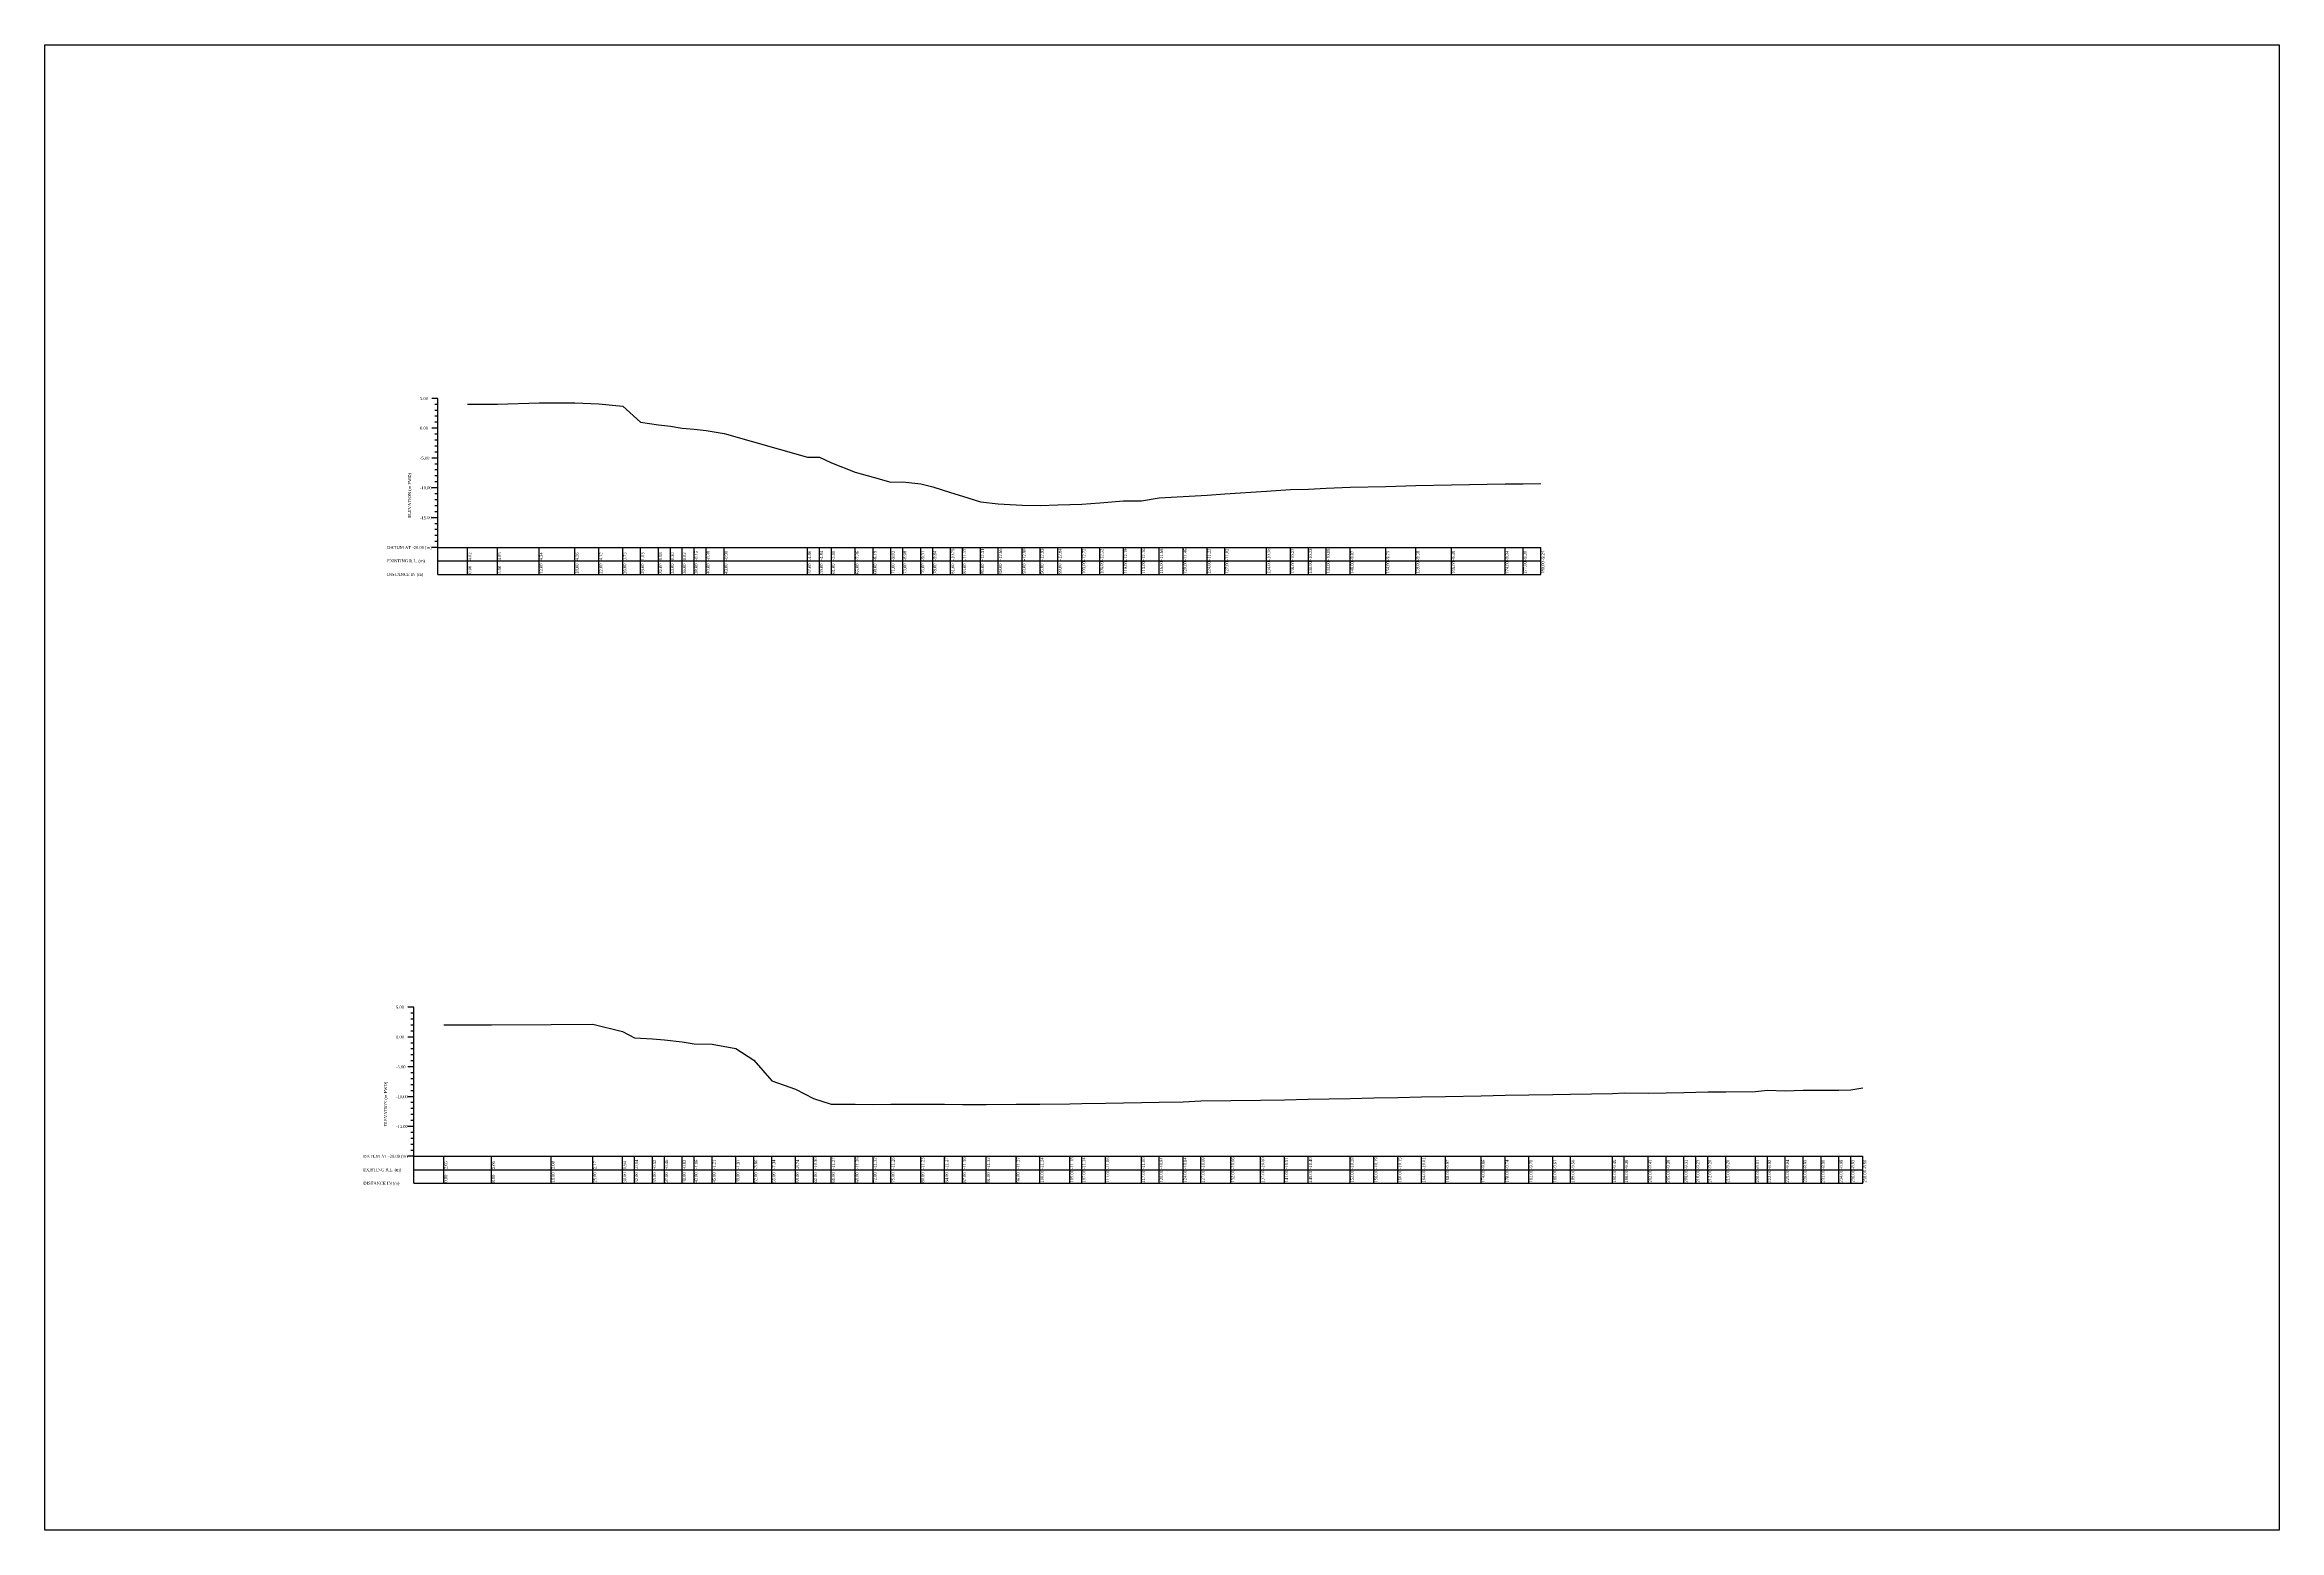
# Model space of a CAD drawing. Header units: metres. Extents: x -1354 to 3686, y -9962 to -7697.
# Drawn here: x -1072.7 to -697.9, y -9385.6 to -9136.5 of the extents above; entities that cross this region are included whole.
import ezdxf

# ---------------------------------------------------------------- set-up
doc = ezdxf.new("R2010")
doc.units = ezdxf.units.M
doc.styles.add('liza', font='times.ttf', dxfattribs={"height": 2})

msp = doc.modelspace()

# ---------------------------------------------------------------- linework, layer by layer
at = {"color": 3, "linetype": 'Continuous', "lineweight": -3, "ltscale": 0.5}
for p, q in [((-1006.773606, -9195.800068), (-1007.773606, -9195.800068)), ((-1006.773606, -9196.800068), (-1007.273606, -9196.800068)), ((-1006.773606, -9225.300068), (-1006.773606, -9195.800068)), ((-1006.773606, -9197.800068), (-1007.273606, -9197.800068)), ((-1006.773606, -9198.800068), (-1007.273606, -9198.800068)), ((-1006.773606, -9199.800068), (-1007.273606, -9199.800068)), ((-1006.773606, -9200.800068), (-1007.773606, -9200.800068)), ((-1006.773606, -9201.800068), (-1007.273606, -9201.800068)), ((-1006.773606, -9202.800068), (-1007.273606, -9202.800068)), ((-1006.773606, -9203.800068), (-1007.273606, -9203.800068)), ((-1006.773606, -9205.800068), (-1007.773606, -9205.800068)), ((-1006.773606, -9204.800068), (-1007.273606, -9204.800068)), ((-1006.773606, -9206.800068), (-1007.273606, -9206.800068)), ((-1006.773606, -9207.800068), (-1007.273606, -9207.800068)), ((-1006.773606, -9210.800068), (-1007.773606, -9210.800068)), ((-1006.773606, -9208.800068), (-1007.273606, -9208.800068)), ((-1006.773606, -9209.800068), (-1007.273606, -9209.800068)), ((-1006.773606, -9211.800068), (-1007.273606, -9211.800068)), ((-1006.773606, -9212.800068), (-1007.273606, -9212.800068)), ((-1006.773606, -9213.800068), (-1007.273606, -9213.800068)), ((-1006.773606, -9214.800068), (-1007.273606, -9214.800068)), ((-1006.773606, -9215.800068), (-1007.773606, -9215.800068)), ((-1006.773606, -9216.800068), (-1007.273606, -9216.800068)), ((-1006.773606, -9217.800068), (-1007.273606, -9217.800068)), ((-1006.773606, -9218.800068), (-1007.273606, -9218.800068)), ((-1006.773606, -9220.800068), (-1007.773606, -9220.800068)), ((-1006.773606, -9219.800068), (-1007.273606, -9219.800068)), ((-1006.773606, -9220.800068), (-821.773606, -9220.800068)), ((-1006.773606, -9223.050068), (-821.773606, -9223.050068)), ((-1001.773606, -9225.300068), (-1001.773606, -9220.800068)), ((-996.773606, -9225.300068), (-996.773606, -9220.800068)), ((-989.773606, -9225.300068), (-989.773606, -9220.800068)), ((-983.773606, -9225.300068), (-983.773606, -9220.800068)), ((-979.773606, -9225.300068), (-979.773606, -9220.800068)), ((-975.773606, -9225.300068), (-975.773606, -9220.800068)), ((-972.773606, -9225.300068), (-972.773606, -9220.800068)), ((-969.773606, -9225.300068), (-969.773606, -9220.800068)), ((-967.773606, -9225.300068), (-967.773606, -9220.800068)), ((-965.773606, -9225.300068), (-965.773606, -9220.800068)), ((-963.773606, -9225.300068), (-963.773606, -9220.800068)), ((-961.773606, -9225.300068), (-961.773606, -9220.800068)), ((-958.773606, -9225.300068), (-958.773606, -9220.800068)), ((-944.773606, -9225.300068), (-944.773606, -9220.800068)), ((-942.773606, -9225.300068), (-942.773606, -9220.800068)), ((-940.773606, -9225.300068), (-940.773606, -9220.800068)), ((-936.773606, -9225.300068), (-936.773606, -9220.800068)), ((-933.773606, -9225.300068), (-933.773606, -9220.800068)), ((-930.773606, -9225.300068), (-930.773606, -9220.800068)), ((-928.773606, -9225.300068), (-928.773606, -9220.800068)), ((-925.773606, -9225.300068), (-925.773606, -9220.800068)), ((-923.773606, -9225.300068), (-923.773606, -9220.800068)), ((-920.773606, -9225.300068), (-920.773606, -9220.800068)), ((-918.773606, -9225.300068), (-918.773606, -9220.800068)), ((-915.773606, -9225.300068), (-915.773606, -9220.800068)), ((-912.773606, -9225.300068), (-912.773606, -9220.800068)), ((-908.773606, -9225.300068), (-908.773606, -9220.800068)), ((-905.773606, -9225.300068), (-905.773606, -9220.800068)), ((-902.773606, -9225.300068), (-902.773606, -9220.800068)), ((-898.773606, -9225.300068), (-898.773606, -9220.800068)), ((-895.773606, -9225.300068), (-895.773606, -9220.800068)), ((-891.773606, -9225.300068), (-891.773606, -9220.800068)), ((-888.773606, -9225.300068), (-888.773606, -9220.800068)), ((-885.773606, -9225.300068), (-885.773606, -9220.800068)), ((-881.773606, -9225.300068), (-881.773606, -9220.800068)), ((-877.773606, -9225.300068), (-877.773606, -9220.800068)), ((-874.773606, -9225.300068), (-874.773606, -9220.800068)), ((-867.773606, -9225.300068), (-867.773606, -9220.800068)), ((-863.773606, -9225.300068), (-863.773606, -9220.800068)), ((-860.773606, -9225.300068), (-860.773606, -9220.800068)), ((-857.773606, -9225.300068), (-857.773606, -9220.800068)), ((-853.773606, -9225.300068), (-853.773606, -9220.800068)), ((-847.773606, -9225.300068), (-847.773606, -9220.800068)), ((-842.773606, -9225.300068), (-842.773606, -9220.800068)), ((-836.773606, -9225.300068), (-836.773606, -9220.800068)), ((-827.773606, -9225.300068), (-827.773606, -9220.800068)), ((-824.773606, -9225.300068), (-824.773606, -9220.800068)), ((-821.773606, -9225.300068), (-821.773606, -9220.800068)), ((-1006.773606, -9225.300068), (-821.773606, -9225.300068)), ((-1010.783232, -9297.873975), (-1011.783232, -9297.873975)), ((-1010.783232, -9327.373975), (-1010.783232, -9297.873975)), ((-1010.783232, -9298.873975), (-1011.283232, -9298.873975)), ((-1010.783232, -9299.873975), (-1011.283232, -9299.873975)), ((-1010.783232, -9300.873975), (-1011.283232, -9300.873975)), ((-1010.783232, -9301.873975), (-1011.283232, -9301.873975)), ((-1010.783232, -9302.873975), (-1011.783232, -9302.873975)), ((-1010.783232, -9303.873975), (-1011.283232, -9303.873975)), ((-1010.783232, -9304.873975), (-1011.283232, -9304.873975)), ((-1010.783232, -9307.873975), (-1011.783232, -9307.873975)), ((-1010.783232, -9305.873975), (-1011.283232, -9305.873975)), ((-1010.783232, -9306.873975), (-1011.283232, -9306.873975)), ((-1010.783232, -9308.873975), (-1011.283232, -9308.873975)), ((-1010.783232, -9312.873975), (-1011.783232, -9312.873975)), ((-1010.783232, -9309.873975), (-1011.283232, -9309.873975)), ((-1010.783232, -9310.873975), (-1011.283232, -9310.873975)), ((-1010.783232, -9311.873975), (-1011.283232, -9311.873975)), ((-1010.783232, -9313.873975), (-1011.283232, -9313.873975)), ((-1010.783232, -9314.873975), (-1011.283232, -9314.873975)), ((-1010.783232, -9315.873975), (-1011.283232, -9315.873975)), ((-1010.783232, -9316.873975), (-1011.283232, -9316.873975)), ((-1010.783232, -9317.873975), (-1011.783232, -9317.873975)), ((-1010.783232, -9318.873975), (-1011.283232, -9318.873975)), ((-1010.783232, -9319.873975), (-1011.283232, -9319.873975)), ((-1010.783232, -9322.873975), (-1011.783232, -9322.873975)), ((-1010.783232, -9320.873975), (-1011.283232, -9320.873975)), ((-1010.783232, -9321.873975), (-1011.283232, -9321.873975)), ((-1010.783232, -9322.873975), (-767.783232, -9322.873975)), ((-1005.783232, -9327.373975), (-1005.783232, -9322.873975)), ((-997.783232, -9327.373975), (-997.783232, -9322.873975)), ((-987.783232, -9327.373975), (-987.783232, -9322.873975)), ((-980.783232, -9327.373975), (-980.783232, -9322.873975)), ((-975.783232, -9327.373975), (-975.783232, -9322.873975)), ((-973.783232, -9327.373975), (-973.783232, -9322.873975)), ((-970.783232, -9327.373975), (-970.783232, -9322.873975)), ((-968.783232, -9327.373975), (-968.783232, -9322.873975)), ((-965.783232, -9327.373975), (-965.783232, -9322.873975)), ((-963.783232, -9327.373975), (-963.783232, -9322.873975)), ((-960.783232, -9327.373975), (-960.783232, -9322.873975)), ((-956.783232, -9327.373975), (-956.783232, -9322.873975)), ((-953.783232, -9327.373975), (-953.783232, -9322.873975)), ((-950.783232, -9327.373975), (-950.783232, -9322.873975)), ((-946.783232, -9327.373975), (-946.783232, -9322.873975)), ((-943.783232, -9327.373975), (-943.783232, -9322.873975)), ((-940.783232, -9327.373975), (-940.783232, -9322.873975)), ((-936.783232, -9327.373975), (-936.783232, -9322.873975)), ((-933.783232, -9327.373975), (-933.783232, -9322.873975)), ((-930.783232, -9327.373975), (-930.783232, -9322.873975)), ((-925.783232, -9327.373975), (-925.783232, -9322.873975)), ((-921.783232, -9327.373975), (-921.783232, -9322.873975)), ((-918.783232, -9327.373975), (-918.783232, -9322.873975)), ((-914.783232, -9327.373975), (-914.783232, -9322.873975)), ((-909.783232, -9327.373975), (-909.783232, -9322.873975)), ((-905.783232, -9327.373975), (-905.783232, -9322.873975)), ((-900.783232, -9327.373975), (-900.783232, -9322.873975)), ((-898.783232, -9327.373975), (-898.783232, -9322.873975)), ((-894.783232, -9327.373975), (-894.783232, -9322.873975)), ((-888.783232, -9327.373975), (-888.783232, -9322.873975)), ((-885.783232, -9327.373975), (-885.783232, -9322.873975)), ((-881.783232, -9327.373975), (-881.783232, -9322.873975)), ((-878.783232, -9327.373975), (-878.783232, -9322.873975)), ((-873.783232, -9327.373975), (-873.783232, -9322.873975)), ((-868.783232, -9327.373975), (-868.783232, -9322.873975)), ((-864.783232, -9327.373975), (-864.783232, -9322.873975)), ((-860.783232, -9327.373975), (-860.783232, -9322.873975)), ((-853.783232, -9327.373975), (-853.783232, -9322.873975)), ((-849.783232, -9327.373975), (-849.783232, -9322.873975)), ((-845.783232, -9327.373975), (-845.783232, -9322.873975)), ((-841.783232, -9327.373975), (-841.783232, -9322.873975)), ((-837.783232, -9327.373975), (-837.783232, -9322.873975)), ((-831.783232, -9327.373975), (-831.783232, -9322.873975)), ((-827.783232, -9327.373975), (-827.783232, -9322.873975)), ((-823.783232, -9327.373975), (-823.783232, -9322.873975)), ((-819.783232, -9327.373975), (-819.783232, -9322.873975)), ((-816.783232, -9327.373975), (-816.783232, -9322.873975)), ((-809.783232, -9327.373975), (-809.783232, -9322.873975)), ((-807.783232, -9327.373975), (-807.783232, -9322.873975)), ((-803.783232, -9327.373975), (-803.783232, -9322.873975)), ((-800.783232, -9327.373975), (-800.783232, -9322.873975)), ((-797.783232, -9327.373975), (-797.783232, -9322.873975)), ((-795.783232, -9327.373975), (-795.783232, -9322.873975)), ((-793.783232, -9327.373975), (-793.783232, -9322.873975)), ((-790.783232, -9327.373975), (-790.783232, -9322.873975)), ((-785.783232, -9327.373975), (-785.783232, -9322.873975)), ((-783.783232, -9327.373975), (-783.783232, -9322.873975)), ((-780.783232, -9327.373975), (-780.783232, -9322.873975)), ((-777.783232, -9327.373975), (-777.783232, -9322.873975)), ((-774.783232, -9327.373975), (-774.783232, -9322.873975)), ((-771.783232, -9327.373975), (-771.783232, -9322.873975)), ((-769.783232, -9327.373975), (-769.783232, -9322.873975)), ((-767.783232, -9327.373975), (-767.783232, -9322.873975)), ((-1010.783232, -9325.123975), (-767.783232, -9325.123975)), ((-1010.783232, -9327.373975), (-767.783232, -9327.373975))]:
    msp.add_line(p, q, dxfattribs=at)
msp.add_lwpolyline([(-1072.709149, -9136.493639), (-697.932654, -9136.493639), (-697.932654, -9385.57471), (-1072.709149, -9385.57471)], close=True, dxfattribs=at)
for points in [[(-1001.773606, -9196.780068), (-996.773606, -9196.750068), (-989.773606, -9196.560068), (-983.773606, -9196.540068), (-979.773606, -9196.680068), (-975.773606, -9197.070068), (-972.773606, -9199.770068), (-969.773606, -9200.220068), (-967.773606, -9200.440068), (-965.773606, -9200.780068), (-963.773606, -9200.950068), (-961.773606, -9201.190068), (-958.773606, -9201.700068), (-944.773606, -9205.660068), (-942.773606, -9205.640068), (-940.773606, -9206.600068), (-936.773606, -9208.160068), (-933.773606, -9208.990068), (-930.773606, -9209.830068), (-928.773606, -9209.780068), (-925.773606, -9210.110068), (-923.773606, -9210.640068), (-920.773606, -9211.550068), (-918.773606, -9212.170068), (-915.773606, -9213.110068), (-912.773606, -9213.460068), (-908.773606, -9213.700068), (-905.773606, -9213.730068), (-902.773606, -9213.640068), (-898.773606, -9213.520068), (-895.773606, -9213.320068), (-891.773606, -9212.990068), (-888.773606, -9212.960068), (-885.773606, -9212.480068), (-881.773606, -9212.260068), (-877.773606, -9212.020068), (-874.773606, -9211.820068), (-867.773606, -9211.360068), (-863.773606, -9211.070068), (-860.773606, -9211.030068), (-857.773606, -9210.850068), (-853.773606, -9210.670068), (-847.773606, -9210.550068), (-842.773606, -9210.380068), (-836.773606, -9210.290068), (-827.773606, -9210.140068), (-824.773606, -9210.100068), (-821.773606, -9210.040068)], [(-1005.783232, -9300.823975), (-997.783232, -9300.813975), (-987.783232, -9300.793975), (-980.783232, -9300.702975), (-975.783232, -9301.933975), (-973.783232, -9303.013975), (-970.783232, -9303.193975), (-968.783232, -9303.333975), (-965.783232, -9303.693975), (-963.783232, -9304.033975), (-960.783232, -9304.083975), (-956.783232, -9304.783975), (-953.783232, -9306.733975), (-950.783232, -9310.213975), (-946.783232, -9311.613975), (-943.783232, -9313.173975), (-940.783232, -9314.143975), (-936.783232, -9314.133975), (-933.783232, -9314.193975), (-930.783232, -9314.133975), (-925.783232, -9314.103975), (-921.783232, -9314.143975), (-918.783232, -9314.173975), (-914.783232, -9314.193975), (-909.783232, -9314.143975), (-905.783232, -9314.113975), (-900.783232, -9314.053975), (-898.783232, -9314.013975), (-894.783232, -9313.933975), (-888.783232, -9313.873975), (-885.783232, -9313.813975), (-881.783232, -9313.713975), (-878.783232, -9313.563975), (-873.783232, -9313.533975), (-868.783232, -9313.473975), (-864.783232, -9313.383975), (-860.783232, -9313.273975), (-853.783232, -9313.153975), (-849.783232, -9313.063975), (-845.783232, -9313.023975), (-841.783232, -9312.883975), (-837.783232, -9312.843975), (-831.783232, -9312.733975), (-827.783232, -9312.613975), (-823.783232, -9312.573975), (-819.783232, -9312.483975), (-816.783232, -9312.433975), (-809.783232, -9312.333975), (-807.783232, -9312.253975), (-803.783232, -9312.303975), (-800.783232, -9312.253975), (-797.783232, -9312.183975), (-795.783232, -9312.103975), (-793.783232, -9312.073975), (-790.783232, -9312.073975), (-785.783232, -9311.983975), (-783.783232, -9311.793975), (-780.783232, -9311.913975), (-777.783232, -9311.803975), (-774.783232, -9311.773975), (-771.783232, -9311.763975), (-769.783232, -9311.703975), (-767.783232, -9311.373975)]]:
    msp.add_lwpolyline(points, dxfattribs=at)

# ---------------------------------------------------------------- texts
at = {"color": 3, "linetype": 'Continuous', "lineweight": -3, "ltscale": 0.5, "char_height": 0.5, "attachment_point": 1, "style": 'liza'}
for s, insert, width in [('5.00', (-1009.773606, -9195.550068), 2), ('0.00', (-1009.773606, -9200.550068), 2), ('-5.00', (-1009.773606, -9205.550068), 2), ('-10.00', (-1009.773606, -9210.550068), 2), ('-15.00', (-1009.773606, -9215.550068), 2), ('DATUM AT -20.00 (m)', (-1015.273606, -9220.550068), 7.5), ('EXISTING R.L. (m)', (-1015.273606, -9222.800068), 7.5), ('DISTANCE IN (m)', (-1015.273606, -9225.050068), 7.5), ('5.00', (-1013.783232, -9297.623975), 2), ('0.00', (-1013.783232, -9302.623975), 2), ('-5.00', (-1013.783232, -9307.623975), 2), ('-10.00', (-1013.783232, -9312.623975), 2), ('-15.00', (-1013.783232, -9317.623975), 2), ('DATUM AT -20.00 (m)', (-1019.283232, -9322.623975), 7.5), ('EXISTING R.L. (m)', (-1019.283232, -9324.873975), 7.5), ('DISTANCE IN (m)', (-1019.283232, -9327.123975), 7.5)]:
    msp.add_mtext(s, dxfattribs=dict(at, insert=insert, width=width))
at = {"color": 3, "linetype": 'Continuous', "lineweight": -3, "ltscale": 0.5, "char_height": 0.5, "attachment_point": 1, "rotation": 90, "style": 'liza'}
for s, insert, width in [('ELEVATION (m PWD)', (-1011.773606, -9215.800068), 10), ('4.02', (-1001.673606, -9222.950068), 2.15), ('4.05', (-996.673606, -9222.950068), 2.15), ('4.24', (-989.673606, -9222.950068), 2.15), ('4.26', (-983.673606, -9222.950068), 2.15), ('4.12', (-979.673606, -9222.950068), 2.15), ('3.73', (-975.673606, -9222.950068), 2.15), ('1.03', (-972.673606, -9222.950068), 2.15), ('0.58', (-969.673606, -9222.950068), 2.15), ('0.36', (-967.673606, -9222.950068), 2.15), ('0.02', (-965.673606, -9222.950068), 2.15), ('-0.15', (-963.673606, -9222.950068), 2.15), ('-0.39', (-961.673606, -9222.950068), 2.15), ('-0.90', (-958.673606, -9222.950068), 2.15), ('-4.86', (-944.673606, -9222.950068), 2.15), ('-4.84', (-942.673606, -9222.950068), 2.15), ('-5.80', (-940.673606, -9222.950068), 2.15), ('-7.36', (-936.673606, -9222.950068), 2.15), ('-8.19', (-933.673606, -9222.950068), 2.15), ('-9.03', (-930.673606, -9222.950068), 2.15), ('-8.98', (-928.673606, -9222.950068), 2.15), ('-9.31', (-925.673606, -9222.950068), 2.15), ('-9.84', (-923.673606, -9222.950068), 2.15), ('-10.75', (-920.673606, -9222.950068), 2.15), ('-11.37', (-918.673606, -9222.950068), 2.15), ('-12.31', (-915.673606, -9222.950068), 2.15), ('-12.66', (-912.673606, -9222.950068), 2.15), ('-12.90', (-908.673606, -9222.950068), 2.15), ('-12.93', (-905.673606, -9222.950068), 2.15), ('-12.84', (-902.673606, -9222.950068), 2.15), ('103.00', (-898.673606, -9225.200068), 2.15), ('-12.72', (-898.673606, -9222.950068), 2.15), ('106.00', (-895.673606, -9225.200068), 2.15), ('-12.52', (-895.673606, -9222.950068), 2.15), ('110.00', (-891.673606, -9225.200068), 2.15), ('-12.19', (-891.673606, -9222.950068), 2.15), ('113.00', (-888.673606, -9225.200068), 2.15), ('-12.16', (-888.673606, -9222.950068), 2.15), ('-11.68', (-885.673606, -9222.950068), 2.15), ('116.00', (-885.673606, -9225.200068), 2.15), ('120.00', (-881.673606, -9225.200068), 2.15), ('-11.46', (-881.673606, -9222.950068), 2.15), ('124.00', (-877.673606, -9225.200068), 2.15), ('-11.22', (-877.673606, -9222.950068), 2.15), ('-11.02', (-874.673606, -9222.950068), 2.15), ('127.00', (-874.673606, -9225.200068), 2.15), ('-10.56', (-867.673606, -9222.950068), 2.15), ('134.00', (-867.673606, -9225.200068), 2.15), ('-10.27', (-863.673606, -9222.950068), 2.15), ('138.00', (-863.673606, -9225.200068), 2.15), ('-10.23', (-860.673606, -9222.950068), 2.15), ('141.00', (-860.673606, -9225.200068), 2.15), ('-10.05', (-857.673606, -9222.950068), 2.15), ('144.00', (-857.673606, -9225.200068), 2.15), ('-9.87', (-853.673606, -9222.950068), 2.15), ('148.00', (-853.673606, -9225.200068), 2.15), ('154.00', (-847.673606, -9225.200068), 2.15), ('-9.75', (-847.673606, -9222.950068), 2.15), ('-9.58', (-842.673606, -9222.950068), 2.15), ('159.00', (-842.673606, -9225.200068), 2.15), ('165.00', (-836.673606, -9225.200068), 2.15), ('-9.49', (-836.673606, -9222.950068), 2.15), ('174.00', (-827.673606, -9225.200068), 2.15), ('-9.34', (-827.673606, -9222.950068), 2.15), ('-9.30', (-824.673606, -9222.950068), 2.15), ('177.00', (-824.673606, -9225.200068), 2.15), ('180.00', (-821.673606, -9225.200068), 2.15), ('-9.24', (-821.673606, -9222.950068), 2.15), ('0.00', (-1001.673606, -9225.200068), 2.15), ('5.00', (-996.673606, -9225.200068), 2.15), ('12.00', (-989.673606, -9225.200068), 2.15), ('18.00', (-983.673606, -9225.200068), 2.15), ('22.00', (-979.673606, -9225.200068), 2.15), ('26.00', (-975.673606, -9225.200068), 2.15), ('29.00', (-972.673606, -9225.200068), 2.15), ('32.00', (-969.673606, -9225.200068), 2.15), ('34.00', (-967.673606, -9225.200068), 2.15), ('36.00', (-965.673606, -9225.200068), 2.15), ('38.00', (-963.673606, -9225.200068), 2.15), ('40.00', (-961.673606, -9225.200068), 2.15), ('43.00', (-958.673606, -9225.200068), 2.15), ('57.00', (-944.673606, -9225.200068), 2.15), ('59.00', (-942.673606, -9225.200068), 2.15), ('61.00', (-940.673606, -9225.200068), 2.15), ('65.00', (-936.673606, -9225.200068), 2.15), ('68.00', (-933.673606, -9225.200068), 2.15), ('71.00', (-930.673606, -9225.200068), 2.15), ('73.00', (-928.673606, -9225.200068), 2.15), ('76.00', (-925.673606, -9225.200068), 2.15), ('78.00', (-923.673606, -9225.200068), 2.15), ('81.00', (-920.673606, -9225.200068), 2.15), ('83.00', (-918.673606, -9225.200068), 2.15), ('86.00', (-915.673606, -9225.200068), 2.15), ('89.00', (-912.673606, -9225.200068), 2.15), ('93.00', (-908.673606, -9225.200068), 2.15), ('96.00', (-905.673606, -9225.200068), 2.15), ('99.00', (-902.673606, -9225.200068), 2.15), ('ELEVATION (m PWD)', (-1015.783232, -9317.873975), 10), ('2.05', (-1005.683232, -9325.023975), 2.15), ('2.06', (-997.683232, -9325.023975), 2.15), ('2.08', (-987.683232, -9325.023975), 2.15), ('2.17', (-980.683232, -9325.023975), 2.15), ('0.94', (-975.683232, -9325.023975), 2.15), ('-0.14', (-973.683232, -9325.023975), 2.15), ('-0.32', (-970.683232, -9325.023975), 2.15), ('-0.46', (-968.683232, -9325.023975), 2.15), ('-0.82', (-965.683232, -9325.023975), 2.15), ('-1.16', (-963.683232, -9325.023975), 2.15), ('-1.21', (-960.683232, -9325.023975), 2.15), ('-1.91', (-956.683232, -9325.023975), 2.15), ('-3.86', (-953.683232, -9325.023975), 2.15), ('-7.34', (-950.683232, -9325.023975), 2.15), ('-8.74', (-946.683232, -9325.023975), 2.15), ('-10.30', (-943.683232, -9325.023975), 2.15), ('-11.27', (-940.683232, -9325.023975), 2.15), ('-11.26', (-936.683232, -9325.023975), 2.15), ('-11.32', (-933.683232, -9325.023975), 2.15), ('-11.26', (-930.683232, -9325.023975), 2.15), ('-11.23', (-925.683232, -9325.023975), 2.15), ('-11.27', (-921.683232, -9325.023975), 2.15), ('-11.30', (-918.683232, -9325.023975), 2.15), ('-11.32', (-914.683232, -9325.023975), 2.15), ('-11.27', (-909.683232, -9325.023975), 2.15), ('-11.24', (-905.683232, -9325.023975), 2.15), ('-11.18', (-900.683232, -9325.023975), 2.15), ('-11.14', (-898.683232, -9325.023975), 2.15), ('-11.06', (-894.683232, -9325.023975), 2.15), ('-11.00', (-888.683232, -9325.023975), 2.15), ('-10.94', (-885.683232, -9325.023975), 2.15), ('-10.84', (-881.683232, -9325.023975), 2.15), ('-10.69', (-878.683232, -9325.023975), 2.15), ('-10.66', (-873.683232, -9325.023975), 2.15), ('-10.60', (-868.683232, -9325.023975), 2.15), ('-10.51', (-864.683232, -9325.023975), 2.15), ('-10.40', (-860.683232, -9325.023975), 2.15), ('-10.28', (-853.683232, -9325.023975), 2.15), ('-10.19', (-849.683232, -9325.023975), 2.15), ('-10.15', (-845.683232, -9325.023975), 2.15), ('-10.01', (-841.683232, -9325.023975), 2.15), ('-9.97', (-837.683232, -9325.023975), 2.15), ('-9.86', (-831.683232, -9325.023975), 2.15), ('-9.74', (-827.683232, -9325.023975), 2.15), ('-9.70', (-823.683232, -9325.023975), 2.15), ('-9.61', (-819.683232, -9325.023975), 2.15), ('-9.56', (-816.683232, -9325.023975), 2.15), ('-9.46', (-809.683232, -9325.023975), 2.15), ('-9.38', (-807.683232, -9325.023975), 2.15), ('-9.43', (-803.683232, -9325.023975), 2.15), ('-9.38', (-800.683232, -9325.023975), 2.15), ('-9.31', (-797.683232, -9325.023975), 2.15), ('-9.23', (-795.683232, -9325.023975), 2.15), ('-9.20', (-793.683232, -9325.023975), 2.15), ('-9.20', (-790.683232, -9325.023975), 2.15), ('-9.11', (-785.683232, -9325.023975), 2.15), ('-8.92', (-783.683232, -9325.023975), 2.15), ('-9.04', (-780.683232, -9325.023975), 2.15), ('-8.93', (-777.683232, -9325.023975), 2.15), ('-8.90', (-774.683232, -9325.023975), 2.15), ('-8.89', (-771.683232, -9325.023975), 2.15), ('-8.83', (-769.683232, -9325.023975), 2.15), ('-8.50', (-767.683232, -9325.023975), 2.15), ('0.00', (-1005.683232, -9327.273975), 2.15), ('8.00', (-997.683232, -9327.273975), 2.15), ('18.00', (-987.683232, -9327.273975), 2.15), ('25.00', (-980.683232, -9327.273975), 2.15), ('30.00', (-975.683232, -9327.273975), 2.15), ('32.00', (-973.683232, -9327.273975), 2.15), ('35.00', (-970.683232, -9327.273975), 2.15), ('37.00', (-968.683232, -9327.273975), 2.15), ('40.00', (-965.683232, -9327.273975), 2.15), ('42.00', (-963.683232, -9327.273975), 2.15), ('45.00', (-960.683232, -9327.273975), 2.15), ('49.00', (-956.683232, -9327.273975), 2.15), ('52.00', (-953.683232, -9327.273975), 2.15), ('55.00', (-950.683232, -9327.273975), 2.15), ('59.00', (-946.683232, -9327.273975), 2.15), ('62.00', (-943.683232, -9327.273975), 2.15), ('65.00', (-940.683232, -9327.273975), 2.15), ('69.00', (-936.683232, -9327.273975), 2.15), ('72.00', (-933.683232, -9327.273975), 2.15), ('75.00', (-930.683232, -9327.273975), 2.15), ('80.00', (-925.683232, -9327.273975), 2.15), ('84.00', (-921.683232, -9327.273975), 2.15), ('87.00', (-918.683232, -9327.273975), 2.15), ('91.00', (-914.683232, -9327.273975), 2.15), ('96.00', (-909.683232, -9327.273975), 2.15), ('100.00', (-905.683232, -9327.273975), 2.15), ('105.00', (-900.683232, -9327.273975), 2.15), ('107.00', (-898.683232, -9327.273975), 2.15), ('111.00', (-894.683232, -9327.273975), 2.15), ('117.00', (-888.683232, -9327.273975), 2.15), ('120.00', (-885.683232, -9327.273975), 2.15), ('124.00', (-881.683232, -9327.273975), 2.15), ('127.00', (-878.683232, -9327.273975), 2.15), ('132.00', (-873.683232, -9327.273975), 2.15), ('137.00', (-868.683232, -9327.273975), 2.15), ('141.00', (-864.683232, -9327.273975), 2.15), ('145.00', (-860.683232, -9327.273975), 2.15), ('152.00', (-853.683232, -9327.273975), 2.15), ('156.00', (-849.683232, -9327.273975), 2.15), ('160.00', (-845.683232, -9327.273975), 2.15), ('164.00', (-841.683232, -9327.273975), 2.15), ('168.00', (-837.683232, -9327.273975), 2.15), ('174.00', (-831.683232, -9327.273975), 2.15), ('178.00', (-827.683232, -9327.273975), 2.15), ('182.00', (-823.683232, -9327.273975), 2.15), ('186.00', (-819.683232, -9327.273975), 2.15), ('189.00', (-816.683232, -9327.273975), 2.15), ('196.00', (-809.683232, -9327.273975), 2.15), ('198.00', (-807.683232, -9327.273975), 2.15), ('202.00', (-803.683232, -9327.273975), 2.15), ('205.00', (-800.683232, -9327.273975), 2.15), ('208.00', (-797.683232, -9327.273975), 2.15), ('210.00', (-795.683232, -9327.273975), 2.15), ('212.00', (-793.683232, -9327.273975), 2.15), ('215.00', (-790.683232, -9327.273975), 2.15), ('220.00', (-785.683232, -9327.273975), 2.15), ('222.00', (-783.683232, -9327.273975), 2.15), ('225.00', (-780.683232, -9327.273975), 2.15), ('228.00', (-777.683232, -9327.273975), 2.15), ('231.00', (-774.683232, -9327.273975), 2.15), ('234.00', (-771.683232, -9327.273975), 2.15), ('236.00', (-769.683232, -9327.273975), 2.15), ('238.00', (-767.683232, -9327.273975), 2.15)]:
    msp.add_mtext(s, dxfattribs=dict(at, insert=insert, width=width))

doc.saveas('drawing.dxf')
